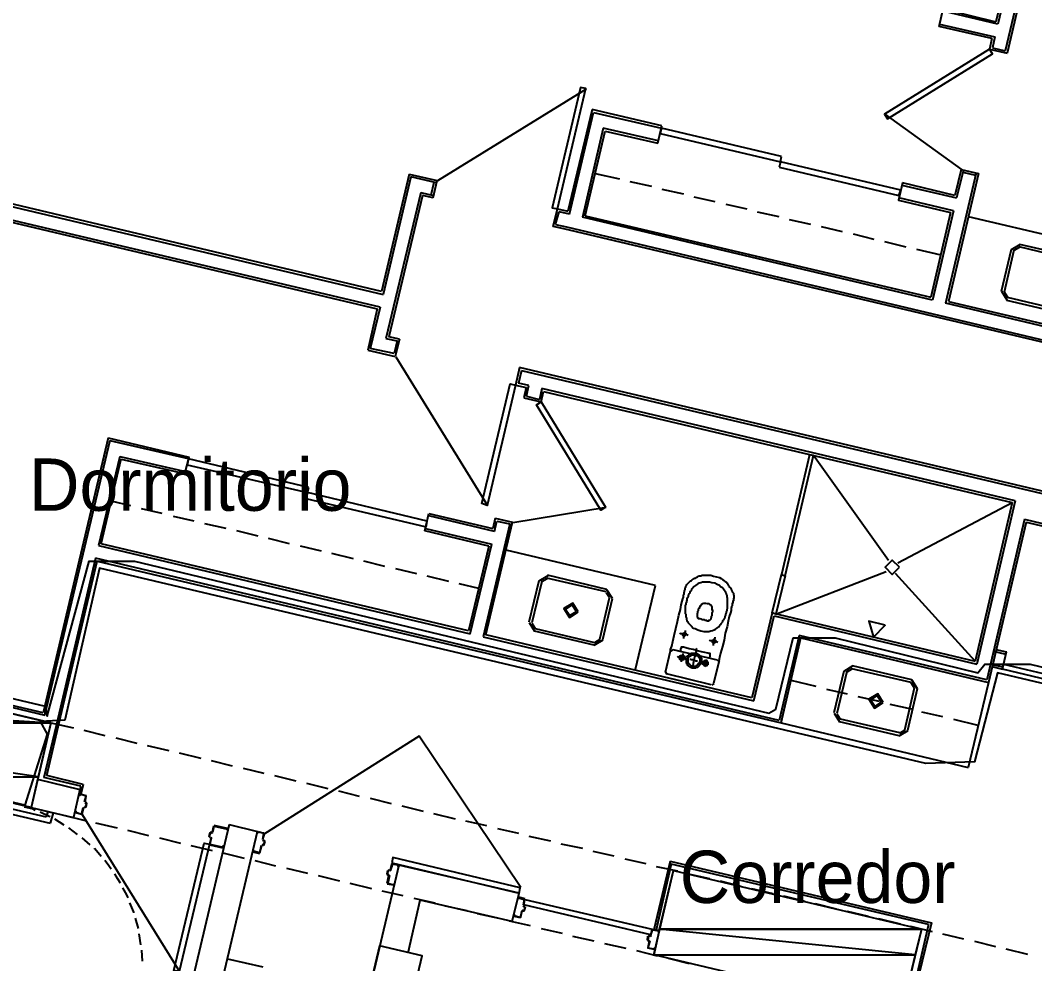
# Model space of a CAD drawing. Header units: feet. Extents: x -84 to 198, y -22 to 181.
# Drawn here: x 32.1 to 55.38, y 66.57 to 88.21 of the extents above; entities that cross this region are included whole.
import ezdxf
from ezdxf.enums import TextEntityAlignment as Align

# ---------------------------------------------------------------- set-up
doc = ezdxf.new("R2010")
doc.units = ezdxf.units.FT
for name, color, linetype in [('A-AREA-COMUN', 252, 'CONTINUOUS'), ('A-AREA-UNIDAD', 30, 'CONTINUOUS'), ('A-LINEA', 7, 'CONTINUOUS'), ('A-LINEA-FINA', 9, 'CONTINUOUS'), ('A-MURO-CONCRETO', 8, 'CONTINUOUS'), ('A-NOMBRE-ESPACIO', 2, 'CONTINUOUS')]:
    doc.layers.add(name, color=color, linetype=linetype)

msp = doc.modelspace()

# ---------------------------------------------------------------- linework, layer by layer
at = {"layer": 'A-AREA-COMUN'}
msp.add_lwpolyline([(70.32, 70.6844), (68.08, 69.28), (65.76, 69.44), (65.408, 68.0533), (65.728, 70.4889), (65.2, 70.72), (54.528, 73.2444), (54, 71.2), (52.88, 71.1644), (33.92, 75.6444), (33.12, 72.16), (32.56, 72.1244), (32.72, 71.84), (32.208, 70.2044), (20.08, 73.0489)], dxfattribs=at)
at = {"layer": 'A-AREA-UNIDAD'}
msp.add_lwpolyline([(18.56, 75.8044), (32.672, 72.48), (32.72, 72.2489), (33.68, 75.8044), (34.72, 75.8044), (49.28, 72.32), (49.44, 72.4089), (49.84, 74.0444), (50.8, 74.0444), (54.08, 73.2444), (54.24, 73.44), (55.28, 73.44), (59.728, 72.3733)], dxfattribs=at)
at = {"layer": 'A-LINEA'}
for p, q in [((54.96, 90.1244), (54.4933, 88.1778)), ((55.0133, 90.1244), (54.5333, 88.1244)), ((55.3067, 90.0444), (54.7067, 87.5111)), ((55.3467, 90.0311), (54.7467, 87.4578)), ((54.5333, 88.1244), (53.28, 88.4178)), ((54.4, 87.7911), (53.1867, 88.0711)), ((53.2, 88.1244), (54.4667, 87.8311)), ((54.4, 87.7911), (54.3467, 87.5511)), ((54.4667, 87.8311), (54.4133, 87.5778)), ((54.3467, 87.5511), (54.7467, 87.4578)), ((54.4133, 87.5778), (54.7067, 87.5111)), ((45.0856, 86.635), (41.6761, 84.5301)), ((45.2267, 86.1644), (44.6667, 83.8311)), ((46.8267, 85.7911), (45.2267, 86.1644)), ((44.7067, 83.7644), (45.2533, 86.0978)), ((45.2533, 86.0978), (46.8133, 85.7378)), ((51.9424, 86.056), (53.701, 84.7872)), ((45.48, 85.7378), (45, 83.6978)), ((46.7467, 85.4444), (45.48, 85.7378)), ((46.7333, 85.3911), (46.8267, 85.7911)), ((40.3867, 81.9911), (25.6133, 85.4844)), ((45.0667, 83.7244), (45.52, 85.6711)), ((45.52, 85.6711), (46.7333, 85.3911)), ((25.5867, 85.4311), (40.4267, 81.9244)), ((25.44, 85.1111), (40.2933, 81.5911)), ((40.36, 81.6311), (25.4533, 85.1511)), ((53.6933, 84.7911), (53.5467, 84.1911)), ((53.7467, 84.7778), (53.5867, 84.1378)), ((53.6933, 84.7911), (54.0933, 84.6978)), ((41.0267, 84.6844), (40.3867, 81.9911)), ((41.0667, 84.6178), (40.4267, 81.9244)), ((41.0267, 84.6844), (41.6667, 84.5378)), ((41.6533, 84.4844), (41.0667, 84.6178)), ((41.5733, 84.1378), (41.6667, 84.5378)), ((45.2933, 84.6978), (45.8533, 84.5778)), ((54.04, 84.7111), (53.3333, 81.7244)), ((54.0933, 84.6978), (53.4, 81.7644)), ((53.7333, 84.7244), (54.0267, 84.6578)), ((41.5333, 84.2044), (41.6, 84.4978)), ((46.0933, 84.5111), (46.5867, 84.4044)), ((46.8267, 84.3378), (47.32, 84.2311)), ((52.3333, 84.4311), (53.5867, 84.1378)), ((53.5467, 84.1911), (52.3467, 84.4844)), ((41.2933, 84.2578), (40.4933, 80.9111)), ((41.3333, 84.1911), (40.56, 80.9511)), ((41.2933, 84.2578), (41.5867, 84.1911)), ((41.5733, 84.1378), (41.3333, 84.1911)), ((47.56, 84.1644), (48.04, 84.0578)), ((53.52, 83.8444), (52.2667, 84.1378)), ((44.3867, 83.5244), (44.4667, 83.8178)), ((44.7067, 83.7644), (44.4667, 83.8178)), ((48.2933, 83.9911), (48.7733, 83.8844)), ((49.0133, 83.8178), (49.5067, 83.7111)), ((53.52, 83.8444), (53.04, 81.7911)), ((53.04, 81.7911), (45, 83.6978)), ((45.0667, 83.7244), (53, 81.8578)), ((49.7467, 83.6444), (50.24, 83.5378)), ((53.4533, 83.8044), (53, 81.8578)), ((53.8533, 83.7111), (57.7467, 82.7911)), ((44.5733, 83.4311), (44.3333, 83.4844)), ((44.3867, 83.5244), (44.64, 83.4711)), ((58.8, 80.0578), (44.5733, 83.4311)), ((44.64, 83.4711), (58.76, 80.1244)), ((50.48, 83.4844), (50.96, 83.3644)), ((51.2133, 83.3111), (51.6933, 83.1911)), ((51.9333, 83.1378), (52.4267, 83.0178)), ((52.6667, 82.9644), (53.2267, 82.8311)), ((54.84, 82.9511), (54.6133, 81.9911)), ((54.9067, 82.9378), (54.68, 81.9778)), ((55.045, 83.0666), (54.8445, 82.9428)), ((55.0297, 83.0018), (54.9094, 82.9275)), ((56.3867, 82.6844), (55.0267, 83.0178)), ((56.4, 82.7511), (55.04, 83.0711)), ((54.6178, 81.9961), (54.7416, 81.7956)), ((54.6827, 81.9808), (54.757, 81.8605)), ((57.32, 80.7778), (53.3333, 81.7244)), ((53.4, 81.7644), (57.2933, 80.8444)), ((54.7333, 81.7911), (56.1067, 81.4711)), ((54.7467, 81.8578), (56.12, 81.5378)), ((40.2933, 81.5911), (40.08, 80.6444)), ((40.36, 81.6311), (40.1333, 80.6844)), ((40.4933, 80.9111), (40.7467, 80.8578)), ((40.8, 80.8978), (40.56, 80.9511)), ((40.7467, 80.8578), (40.68, 80.5644)), ((40.8, 80.8978), (40.7067, 80.4978)), ((40.08, 80.6444), (40.7067, 80.4978)), ((40.68, 80.5644), (40.1333, 80.6844)), ((40.7161, 80.4901), (42.821, 77.0805)), ((43.56, 80.2444), (43.4667, 79.8444)), ((43.6, 80.1778), (43.5333, 79.8844)), ((63.0267, 75.6444), (43.56, 80.2444)), ((43.6, 80.1778), (62.96, 75.6044)), ((43.7733, 79.8311), (43.5333, 79.8844)), ((43.4667, 79.8444), (43.7067, 79.7911)), ((43.7067, 79.7911), (43.6533, 79.5511)), ((43.72, 79.5911), (43.7733, 79.8311)), ((44.0667, 79.7644), (44.0133, 79.5111)), ((44.0533, 79.4578), (44.1067, 79.6978)), ((54.9333, 77.1911), (44.0667, 79.7644)), ((44.1067, 79.6978), (54.8667, 77.1511)), ((43.6533, 79.5511), (44.0533, 79.4578)), ((43.72, 79.5911), (44.0133, 79.5111)), ((34.12, 78.6311), (32.6267, 72.3244)), ((32.6667, 72.2711), (34.16, 78.5778)), ((34.12, 78.6311), (35.9733, 78.1911)), ((35.96, 78.1511), (34.16, 78.5644)), ((52.0267, 75.8178), (50.3067, 78.2311)), ((34.3867, 78.2044), (33.8933, 76.1644)), ((33.96, 76.2044), (34.4133, 78.1511)), ((34.3867, 78.2044), (35.8933, 77.8578)), ((35.88, 77.8044), (34.4267, 78.1378)), ((35.88, 77.8044), (35.9733, 78.1911)), ((50.2533, 78.1911), (50.2533, 78.1911)), ((34.64, 77.0711), (34.1867, 77.1778)), ((52.24, 75.7644), (54.8667, 77.1511)), ((54.8667, 77.1511), (54.0133, 73.5111)), ((54.9333, 77.1911), (54.0533, 73.4444)), ((35.36, 76.8978), (34.88, 77.0044)), ((41.3867, 76.4978), (41.48, 76.8978)), ((41.48, 76.8978), (42.9467, 76.5511)), ((42.9867, 76.4844), (41.48, 76.8444)), ((43.4077, 76.6939), (45.5484, 77.0402)), ((36.0933, 76.7244), (35.6133, 76.8311)), ((36.8267, 76.5511), (36.3333, 76.6578)), ((43.3333, 76.6578), (42.72, 74.0711)), ((42.7867, 74.1111), (43.4, 76.6978)), ((43, 76.7911), (42.9467, 76.5511)), ((42.9867, 76.4844), (43.04, 76.7244)), ((43, 76.7911), (43.4, 76.6978)), ((43.04, 76.7244), (43.3333, 76.6578)), ((55.1467, 76.7644), (54.28, 73.0844)), ((55.1867, 76.6978), (54.32, 73.0178)), ((55.1467, 76.7644), (60.92, 75.4044)), ((55.1867, 76.6978), (60.8667, 75.3644)), ((37.56, 76.3778), (37.0667, 76.4978)), ((42.8533, 76.1511), (41.3867, 76.4978)), ((41.4, 76.5511), (42.92, 76.1911)), ((33.8933, 76.1644), (42.4267, 74.1378)), ((42.3867, 74.2044), (33.96, 76.2044)), ((38.28, 76.2044), (37.8, 76.3244)), ((39.0133, 76.0311), (38.5333, 76.1511)), ((42.8533, 76.1511), (42.3867, 74.2044)), ((42.4267, 74.1378), (42.92, 76.1911)), ((39.7467, 75.8578), (39.2533, 75.9778)), ((46.68, 75.2444), (43.2533, 76.0578)), ((17.52, 75.8444), (32.6667, 72.2711)), ((32.6267, 72.3244), (17.5333, 75.8978)), ((17.6933, 75.6711), (32.8, 72.0978)), ((33.8267, 75.8711), (32.96, 72.1911)), ((33.0267, 72.2311), (33.8667, 75.8044)), ((49.52, 72.1511), (33.8267, 75.8711)), ((33.8667, 75.8044), (49.56, 72.0978)), ((40.4667, 75.6844), (39.9867, 75.8044)), ((41.2, 75.5111), (40.72, 75.6311)), ((41.9333, 75.3378), (41.44, 75.4578)), ((44.205, 75.4666), (44.0045, 75.3428)), ((45.56, 75.1511), (44.2, 75.4844)), ((49.44, 74.5911), (51.9733, 75.5644)), ((54.0133, 73.5111), (52.1867, 75.5244)), ((42.6267, 75.1778), (42.1733, 75.2844)), ((44, 75.3511), (43.7733, 74.4044)), ((44.0667, 75.3378), (43.84, 74.3911)), ((44.1897, 75.4018), (44.0694, 75.3275)), ((45.5467, 75.0978), (44.1867, 75.4178)), ((46.2133, 73.2978), (46.68, 75.2444)), ((45.624, 74.9614), (45.5497, 75.0818)), ((45.6889, 74.9461), (45.565, 75.1466)), ((45.4, 74.0178), (45.6267, 74.9644)), ((45.4667, 74.0044), (45.6933, 74.9511)), ((49.36, 74.6178), (48.8933, 72.6711)), ((48.9333, 72.6044), (49.4, 74.5511)), ((49.36, 74.6178), (54.0133, 73.5111)), ((49.4, 74.5511), (54.0533, 73.4444)), ((49.4133, 74.6444), (49.4133, 74.6444)), ((43.7778, 74.3961), (43.9016, 74.1956)), ((43.8427, 74.3808), (43.917, 74.2605)), ((42.72, 74.0711), (48.9333, 72.6044)), ((48.8933, 72.6711), (42.7867, 74.1111)), ((43.8933, 74.2044), (45.2667, 73.8844)), ((43.92, 74.2578), (45.28, 73.9378)), ((49.9733, 74.0978), (49.52, 72.1511)), ((49.56, 72.0978), (50.0133, 74.0444)), ((54.28, 73.0844), (49.9733, 74.0978)), ((50.0133, 74.0444), (54.32, 73.0178)), ((45.275, 73.8756), (45.4755, 73.9994)), ((45.2903, 73.9405), (45.4106, 74.0148)), ((46.9067, 73.2578), (47.0267, 73.7511)), ((47.0841, 73.7765), (47.0279, 73.7419)), ((47.08, 73.7778), (48.0933, 73.5378)), ((54.4267, 73.7378), (54.72, 73.6711)), ((54.4933, 73.7778), (54.7333, 73.7244)), ((54.64, 73.3244), (54.7333, 73.7244)), ((48.1333, 73.4844), (48.0133, 73.0044)), ((48.1454, 73.4804), (48.1107, 73.5365)), ((51.205, 73.4), (51.0045, 73.2761)), ((52.56, 73.0844), (51.2, 73.4044)), ((54.36, 73.4444), (54.6533, 73.3778)), ((54.4, 73.3911), (54.64, 73.3244)), ((46.9079, 73.2619), (46.9426, 73.2057)), ((47.96, 72.9644), (46.9333, 73.2178)), ((51, 73.2844), (50.7733, 72.3244)), ((51.0667, 73.2711), (50.84, 72.3111)), ((51.1897, 73.3351), (51.0694, 73.2608)), ((52.5467, 73.0178), (51.1867, 73.3378)), ((47.9693, 72.9657), (48.0254, 73.0004)), ((49.7867, 73.0711), (50.36, 72.9378)), ((52.4, 71.9378), (52.6267, 72.8978)), ((52.4667, 71.9244), (52.6933, 72.8844)), ((52.624, 72.8948), (52.5497, 73.0151)), ((52.6889, 72.8794), (52.565, 73.08)), ((54.32, 73.0178), (53.8533, 71.0711)), ((50.6, 72.8711), (51.08, 72.7644)), ((51.32, 72.6978), (51.8133, 72.5911)), ((52.0533, 72.5244), (52.5467, 72.4178)), ((23.0533, 72.2178), (32.6933, 69.9378)), ((32.96, 72.1911), (32.64, 70.8444)), ((32.7067, 70.8844), (33.0267, 72.2311)), ((50.7778, 72.3161), (50.9016, 72.1156)), ((50.8427, 72.3008), (50.917, 72.1805)), ((50.92, 72.1911), (52.28, 71.8711)), ((52.7867, 72.3511), (53.2667, 72.2444)), ((53.52, 72.1778), (54.08, 72.0444)), ((22.8933, 72.1244), (32.7867, 69.7911)), ((32.8, 72.0978), (32.3467, 70.1511)), ((32.8, 72.0978), (33.32, 71.9778)), ((49.56, 72.0978), (53.8533, 71.0711)), ((50.8933, 72.1244), (52.2667, 71.8044)), ((33.56, 71.9244), (34.04, 71.8044)), ((34.2933, 71.7511), (34.7733, 71.6311)), ((52.275, 71.7956), (52.4755, 71.9194)), ((52.2903, 71.8605), (52.4106, 71.9348)), ((35.0133, 71.5778), (35.5067, 71.4578)), ((35.7467, 71.4044), (36.24, 71.2844)), ((36.48, 71.2311), (36.96, 71.1111)), ((37.2133, 71.0578), (37.6933, 70.9378)), ((32.4933, 70.8044), (33.4667, 70.5644)), ((33.4933, 70.6444), (32.64, 70.8444)), ((33.5467, 70.6844), (32.7067, 70.8844)), ((37.9333, 70.8844), (38.4267, 70.7644)), ((33.4667, 70.5644), (33.32, 69.9244)), ((33.4933, 70.6444), (33.4667, 70.5644)), ((33.5467, 70.6844), (33.4933, 70.4578)), ((38.6667, 70.7111), (39.16, 70.5911)), ((33.4667, 70.4711), (33.6133, 70.4311)), ((33.4667, 70.4578), (33.4667, 70.4578)), ((39.4, 70.5378), (39.88, 70.4178)), ((40.1333, 70.3644), (40.6133, 70.2444)), ((32.3467, 70.1511), (33.32, 69.9244)), ((32.3467, 70.1511), (32.8533, 70.0311)), ((33.5713, 70.1639), (33.5472, 70.149)), ((33.6, 70.1511), (33.5733, 70.1511)), ((33.5872, 70.269), (33.6021, 70.245)), ((33.6, 70.1644), (33.6, 70.1644)), ((40.8533, 70.1911), (41.3467, 70.0711)), ((32.7333, 70.0578), (32.6933, 69.9378)), ((32.8533, 70.0311), (32.7867, 69.7911)), ((33.1067, 69.7511), (32.8933, 69.8844)), ((33.0933, 69.9778), (33.5867, 69.8578)), ((33.3733, 70.0444), (33.3733, 70.0444)), ((33.5067, 69.9911), (33.3733, 70.0311)), ((33.5067, 70.0044), (33.5067, 70.0044)), ((33.5208, 69.9966), (35.7575, 66.3915)), ((41.5867, 70.0178), (42.08, 69.8978)), ((33.4133, 69.5378), (33.2133, 69.6844)), ((33.8267, 69.8044), (34.32, 69.6844)), ((34.56, 69.6311), (35.04, 69.5111)), ((36.8933, 69.7644), (34.6667, 60.3511)), ((36.5333, 69.7244), (36.5067, 69.5911)), ((36.8533, 69.6711), (36.5467, 69.7378)), ((36.5467, 69.7244), (36.5467, 69.7244)), ((36.8533, 69.6578), (36.8533, 69.6578)), ((36.8933, 69.7644), (37.5467, 69.6044)), ((42.32, 69.8444), (42.8, 69.7378)), ((43.0533, 69.6711), (43.5333, 69.5644)), ((33.7067, 69.2978), (33.52, 69.4578)), ((35.2933, 69.4578), (35.7733, 69.3378)), ((35.32, 60.1911), (37.5467, 69.6044)), ((36.4533, 69.5778), (36.4267, 69.4844)), ((36.44, 69.4844), (36.44, 69.4844)), ((36.44, 69.4711), (36.4667, 69.4711)), ((36.48, 69.4578), (36.44, 69.3111)), ((36.4933, 69.5778), (36.4667, 69.5911)), ((36.4667, 69.5778), (36.4667, 69.5778)), ((36.4667, 69.4578), (36.4667, 69.4578)), ((36.4928, 69.4465), (36.4779, 69.4706)), ((36.4933, 69.5911), (36.4933, 69.5911)), ((36.4954, 69.565), (36.5195, 69.5798)), ((37.6667, 69.4178), (37.7067, 69.5511)), ((37.6672, 69.4157), (37.6821, 69.3916)), ((37.68, 69.4178), (37.68, 69.4178)), ((43.7733, 69.4978), (44.2667, 69.3911)), ((36.0133, 69.2844), (36.5067, 69.1644)), ((36.4533, 69.3111), (36.4533, 69.3111)), ((36.4533, 69.2978), (36.7467, 69.2311)), ((37.4533, 69.1511), (37.4533, 69.1511)), ((37.6, 69.1111), (37.64, 69.2844)), ((37.6646, 69.2972), (37.6405, 69.2824)), ((37.68, 69.2978), (37.68, 69.2978)), ((37.6933, 69.2844), (37.72, 69.3778)), ((44.5067, 69.3244), (45, 69.2178)), ((45.24, 69.1511), (45.72, 69.0444)), ((36.7467, 69.1111), (37.24, 68.9911)), ((37.44, 69.1378), (37.5867, 69.0978)), ((37.48, 68.9378), (37.96, 68.8178)), ((37.5867, 69.1111), (37.5867, 69.1111)), ((45.9733, 68.9778), (46.4533, 68.8711)), ((47.0133, 68.9244), (46.64, 67.3511)), ((38.2133, 68.7644), (38.6933, 68.6444)), ((40.7867, 68.8311), (38.56, 59.4311)), ((40.52, 68.6311), (40.5333, 68.7111)), ((40.5467, 68.7244), (40.5733, 68.7111)), ((40.5467, 68.7111), (40.5467, 68.7111)), ((40.5887, 68.6983), (40.6128, 68.7132)), ((40.64, 68.8711), (40.7733, 68.8444)), ((40.64, 68.8578), (40.64, 68.8578)), ((40.7733, 68.8311), (40.7733, 68.8311)), ((43.5467, 68.1911), (40.7867, 68.8311)), ((46.6933, 68.8044), (47.1867, 68.6978)), ((38.9333, 68.5911), (39.4267, 68.4711)), ((40.52, 68.4178), (40.56, 68.5911)), ((40.5467, 68.5911), (40.5467, 68.5911)), ((40.5728, 68.5798), (40.5579, 68.6039)), ((47.4267, 68.6311), (47.92, 68.5244)), ((48.16, 68.4711), (48.64, 68.3511)), ((39.6667, 68.4178), (40.16, 68.2978)), ((40.4, 68.2444), (40.88, 68.1378)), ((40.5333, 68.4178), (40.5333, 68.4178)), ((48.88, 68.2978), (49.3733, 68.1778)), ((41, 66.8178), (41.28, 68.0311)), ((41.1333, 68.0711), (41.6133, 67.9644)), ((43.3867, 67.5378), (41.28, 68.0311)), ((43.3867, 67.5378), (43.5467, 68.1911)), ((43.68, 68.0578), (43.5333, 68.0978)), ((43.5333, 68.0844), (43.5333, 68.0844)), ((43.6533, 67.9111), (43.68, 68.0444)), ((43.6667, 68.0444), (43.6667, 68.0444)), ((49.6133, 68.1244), (50.1067, 68.0044)), ((41.8533, 67.8978), (42.3467, 67.7911)), ((43.5867, 67.6311), (43.6133, 67.7778)), ((43.6379, 67.7906), (43.6139, 67.7757)), ((43.6405, 67.8957), (43.6554, 67.8716)), ((43.6667, 67.7778), (43.6933, 67.8711)), ((43.6667, 67.7911), (43.6667, 67.7911)), ((43.68, 67.8711), (43.68, 67.8711)), ((50.3467, 67.9511), (50.8267, 67.8311)), ((51.08, 67.7778), (51.56, 67.6578)), ((34.8133, 67.3778), (34.7467, 67.6178)), ((42.5867, 67.7244), (43.08, 67.6178)), ((43.32, 67.5511), (43.8, 67.4444)), ((43.4267, 67.6711), (43.4267, 67.6711)), ((51.8, 67.6044), (52.2933, 67.4844)), ((44.0533, 67.3778), (44.5333, 67.2711)), ((46.5733, 67.2178), (46.6, 67.3644)), ((46.6133, 67.3644), (46.76, 67.3378)), ((46.6133, 67.3511), (46.6133, 67.3511)), ((52.5333, 67.4311), (53.0267, 67.3111)), ((52.9467, 67.4711), (52.6133, 66.0444)), ((34.8667, 67.0044), (34.8267, 67.2578)), ((44.7733, 67.2044), (45.2667, 67.0978)), ((46.4933, 67.1111), (46.5067, 67.2044)), ((46.5333, 67.0978), (46.4933, 67.0978)), ((46.5067, 67.1111), (46.5067, 67.1111)), ((46.52, 67.2178), (46.56, 67.2044)), ((46.52, 67.2044), (46.52, 67.2044)), ((46.52, 67.0844), (46.52, 67.0844)), ((46.5461, 67.0732), (46.5313, 67.0972)), ((46.56, 67.2178), (46.56, 67.2178)), ((46.5621, 67.1916), (46.5861, 67.2065)), ((53.2667, 67.2578), (53.7467, 67.1378)), ((54, 67.0844), (54.48, 66.9644)), ((34.9067, 66.6311), (34.8933, 66.8844)), ((45.5067, 67.0311), (46, 66.9244)), ((46.24, 66.8711), (46.72, 66.7511)), ((46.6533, 66.8978), (46.5067, 66.9244)), ((46.6533, 66.9111), (46.6533, 66.9111)), ((54.72, 66.9111), (55.2133, 66.7911)), ((36.8533, 66.6844), (37.6667, 66.4978)), ((46.9733, 66.6978), (47.4533, 66.5778))]:
    msp.add_line(p, q, dxfattribs=at)
for points in [[(53.1867, 88.0711), (53.28, 88.4711), (54.4933, 88.1778)], [(54.3467, 87.5511), (51.9333, 86.0578), (52, 85.9511), (54.4133, 87.4444), (54.3467, 87.5511)], [(44.4267, 83.8844), (45.08, 86.6444), (44.96, 86.6711), (44.3067, 83.9111), (44.4267, 83.8844)], [(49.5733, 85.0844), (46.8133, 85.7378), (46.7867, 85.6178), (49.5467, 84.9644), (49.5733, 85.0844)], [(49.52, 84.8444), (52.2667, 84.1911), (52.3067, 84.3111), (49.5467, 84.9644), (49.52, 84.8444)], [(52.3467, 84.4844), (52.2533, 84.0844), (53.4533, 83.8044)], [(44.3333, 83.4844), (44.4267, 83.8844), (44.6667, 83.8311)], [(43.4667, 79.8444), (42.8133, 77.0844), (42.6933, 77.1244), (43.3467, 79.8711), (43.4667, 79.8444)], [(44.0533, 79.4578), (45.5333, 77.0444), (45.4267, 76.9778), (43.9467, 79.3911), (44.0533, 79.4578)], [(49.6533, 75.4711), (50.3067, 78.2311), (50.2133, 78.2444), (49.5733, 75.4978), (49.6533, 75.4711)], [(38.72, 77.4978), (35.96, 78.1511), (35.9333, 78.0178), (38.6933, 77.3778), (38.72, 77.4978)], [(38.6533, 77.2444), (41.4133, 76.5911), (41.44, 76.7244), (38.6933, 77.3778), (38.6533, 77.2444)], [(52.28, 75.6644), (52.1133, 75.8311), (51.9467, 75.6644), (52.1133, 75.4978), (52.28, 75.6644)], [(47.0267, 73.7511), (47.0267, 73.7778), (47.0533, 73.8578), (47.08, 73.9644), (47.1067, 74.0978), (47.1467, 74.2578), (47.1867, 74.4178), (47.2133, 74.5644), (47.2533, 74.6978), (47.2667, 74.8044), (47.2933, 74.8844), (47.3067, 74.9378), (47.32, 74.9778), (47.32, 75.0044), (47.32, 75.0311), (47.3333, 75.0444), (47.3333, 75.0578), (47.3333, 75.0711), (47.3333, 75.0844), (47.3467, 75.0978), (47.3467, 75.1111), (47.3467, 75.1244), (47.36, 75.1511), (47.36, 75.1644), (47.36, 75.1778), (47.36, 75.1911), (47.3733, 75.2044), (47.3733, 75.2178), (47.3733, 75.2311), (47.3867, 75.2444), (47.3867, 75.2578), (47.4, 75.2711), (47.4133, 75.2844), (47.4267, 75.2978), (47.44, 75.3111), (47.4533, 75.3244), (47.4667, 75.3378), (47.48, 75.3511), (47.4933, 75.3511), (47.5067, 75.3644), (47.52, 75.3778), (47.5467, 75.3911), (47.56, 75.4044), (47.5733, 75.4178), (47.6, 75.4178), (47.6133, 75.4311), (47.64, 75.4444), (47.6667, 75.4578), (47.68, 75.4711), (47.72, 75.4711), (47.7467, 75.4844), (47.7867, 75.4844), (47.8267, 75.4844), (47.88, 75.4844), (47.9467, 75.4844), (48.0133, 75.4578), (48.08, 75.4444), (48.1467, 75.4311), (48.1867, 75.4044), (48.2267, 75.3778), (48.2533, 75.3644), (48.28, 75.3378), (48.3067, 75.3244), (48.32, 75.2978), (48.3333, 75.2844), (48.3467, 75.2578), (48.36, 75.2444), (48.3733, 75.2178), (48.3867, 75.2044), (48.4, 75.1911), (48.4133, 75.1644), (48.4133, 75.1511), (48.4267, 75.1378), (48.44, 75.1111), (48.44, 75.0978), (48.4533, 75.0844), (48.4667, 75.0711), (48.4667, 75.0444), (48.4667, 75.0311), (48.48, 75.0178), (48.48, 75.0044), (48.48, 74.9911), (48.48, 74.9778), (48.48, 74.9644), (48.4667, 74.9378), (48.4667, 74.9244), (48.4667, 74.9111), (48.4667, 74.8978), (48.4533, 74.8844), (48.4533, 74.8711), (48.4533, 74.8578), (48.4533, 74.8444), (48.44, 74.8311), (48.44, 74.8178), (48.44, 74.8044), (48.44, 74.7911), (48.44, 74.7778), (48.4267, 74.7644), (48.4267, 74.7511), (48.4133, 74.7244), (48.4133, 74.6711), (48.4, 74.6178), (48.3733, 74.5378), (48.3467, 74.4311), (48.32, 74.2978), (48.28, 74.1511), (48.2533, 73.9911), (48.2133, 73.8444), (48.1733, 73.6978), (48.1467, 73.5911), (48.1333, 73.5111), (48.1333, 73.4844)], [(49.6533, 75.4711), (49.44, 74.5911), (49.36, 74.6178), (49.5733, 75.4978), (49.6533, 75.4711)], [(49.6, 75.4444), (49.6, 75.4444), (49.6, 75.4444)], [(49.6133, 75.5244), (49.6133, 75.5244), (49.6133, 75.5244)], [(47.72, 74.2044), (47.7867, 74.1911), (47.8533, 74.1911), (47.9067, 74.1911), (47.9467, 74.2044), (47.9867, 74.2178), (48.0267, 74.2311), (48.0533, 74.2444), (48.08, 74.2578), (48.1067, 74.2844), (48.1333, 74.2978), (48.1467, 74.3244), (48.16, 74.3378), (48.1733, 74.3511), (48.1867, 74.3778), (48.2, 74.3911), (48.2133, 74.4044), (48.2267, 74.4178), (48.2267, 74.4444), (48.24, 74.4578), (48.2533, 74.4844), (48.2667, 74.4978), (48.28, 74.5244), (48.28, 74.5378), (48.2933, 74.5644), (48.2933, 74.5911), (48.3067, 74.6178), (48.3067, 74.6444), (48.32, 74.6711), (48.32, 74.6978), (48.3333, 74.7244), (48.3333, 74.7511), (48.3333, 74.7778), (48.3333, 74.8044), (48.3333, 74.8311), (48.3333, 74.8444), (48.3333, 74.8711), (48.3333, 74.8844), (48.3333, 74.9111), (48.3333, 74.9244), (48.3333, 74.9511), (48.3333, 74.9644), (48.32, 74.9778), (48.32, 75.0044), (48.32, 75.0178), (48.3067, 75.0444), (48.3067, 75.0578), (48.2933, 75.0844), (48.28, 75.1111), (48.2533, 75.1378), (48.24, 75.1644), (48.2133, 75.1911), (48.1733, 75.2178), (48.1467, 75.2444), (48.0933, 75.2711), (48.04, 75.2978), (47.9733, 75.3111), (47.92, 75.3244), (47.8533, 75.3244), (47.8, 75.3244), (47.76, 75.3244), (47.72, 75.3111), (47.68, 75.2978), (47.6533, 75.2844), (47.6267, 75.2711), (47.6, 75.2444), (47.5733, 75.2311), (47.56, 75.2178), (47.5467, 75.2044), (47.5333, 75.1911), (47.52, 75.1778), (47.5067, 75.1644), (47.5067, 75.1378), (47.4933, 75.1244), (47.48, 75.1111), (47.4667, 75.0978), (47.4667, 75.0711), (47.4533, 75.0578), (47.44, 75.0311), (47.4267, 75.0178), (47.4267, 74.9911), (47.4133, 74.9644), (47.4, 74.9378), (47.4, 74.9111), (47.3867, 74.8844), (47.3867, 74.8578), (47.3733, 74.8311), (47.3733, 74.8044), (47.36, 74.7778), (47.36, 74.7644), (47.36, 74.7378), (47.36, 74.7111), (47.36, 74.6844), (47.36, 74.6711), (47.36, 74.6444), (47.36, 74.6311), (47.36, 74.6044), (47.3733, 74.5911), (47.3733, 74.5644), (47.3733, 74.5511), (47.3733, 74.5244), (47.3867, 74.4978), (47.3867, 74.4711), (47.4, 74.4444), (47.4133, 74.4178), (47.4267, 74.3911), (47.4533, 74.3644), (47.48, 74.3378), (47.5067, 74.3111), (47.5467, 74.2711), (47.5867, 74.2578), (47.6533, 74.2311), (47.72, 74.2044)], [(44.9022, 74.6394), (44.7784, 74.84), (44.5778, 74.7161), (44.7016, 74.5156), (44.9022, 74.6394)], [(44.8633, 74.6486), (44.7692, 74.801), (44.6167, 74.7069), (44.7108, 74.5545), (44.8633, 74.6486)], [(47.68, 74.4844), (47.6667, 74.4844), (47.6667, 74.4978), (47.6533, 74.4978), (47.6533, 74.5111), (47.64, 74.5244), (47.64, 74.5378), (47.64, 74.5511), (47.64, 74.5644), (47.64, 74.5778), (47.64, 74.5911), (47.64, 74.6044), (47.6533, 74.6178), (47.6533, 74.6311), (47.6533, 74.6444), (47.6533, 74.6578), (47.6667, 74.6711), (47.6667, 74.6844), (47.6667, 74.6978), (47.6667, 74.7111), (47.68, 74.7244), (47.68, 74.7378), (47.6933, 74.7378), (47.6933, 74.7511), (47.7067, 74.7644), (47.7067, 74.7778), (47.72, 74.7778), (47.72, 74.7911), (47.7333, 74.8044), (47.7333, 74.8178), (47.7467, 74.8178), (47.76, 74.8311), (47.7867, 74.8444), (47.8, 74.8444), (47.8267, 74.8444), (47.8667, 74.8311), (47.9067, 74.8311), (47.92, 74.8178), (47.9467, 74.8044), (47.96, 74.7911), (47.96, 74.7778), (47.9733, 74.7644), (47.9733, 74.7378), (47.9733, 74.7244), (47.9733, 74.7111), (47.9733, 74.6978), (47.9733, 74.6844), (47.9867, 74.6844), (47.9867, 74.6711), (47.9867, 74.6578), (47.9867, 74.6444), (47.9867, 74.6311), (47.9733, 74.6178), (47.9733, 74.6044), (47.9733, 74.5911), (47.9733, 74.5778), (47.9733, 74.5511), (47.96, 74.5378), (47.96, 74.5244), (47.96, 74.5111), (47.9467, 74.4978), (47.9467, 74.4844), (47.9467, 74.4711), (47.9333, 74.4578), (47.92, 74.4444), (47.9067, 74.4444), (47.8933, 74.4444), (47.8933, 74.4311), (47.88, 74.4311), (47.8667, 74.4311), (47.8533, 74.4444), (47.8267, 74.4444), (47.8, 74.4578), (47.76, 74.4578), (47.7333, 74.4711), (47.7067, 74.4844), (47.68, 74.4844)], [(47.4267, 74.0978), (47.4, 74.1111), (47.3733, 74.1111), (47.3467, 74.1244), (47.32, 74.1244), (47.2933, 74.1378), (47.2667, 74.1378), (47.2533, 74.1378), (47.24, 74.1511)], [(47.3467, 74.1644), (47.36, 74.1511), (47.3733, 74.1511), (47.3733, 74.1378), (47.3733, 74.1244), (47.3733, 74.1111), (47.36, 74.0978), (47.3467, 74.0844), (47.3333, 74.0844), (47.32, 74.0978), (47.3067, 74.0978), (47.3067, 74.1111), (47.3067, 74.1244), (47.3067, 74.1378), (47.32, 74.1511), (47.3333, 74.1511), (47.3333, 74.1644), (47.3467, 74.1644)], [(47.36, 74.2178), (47.36, 74.1911), (47.3467, 74.1644), (47.3467, 74.1378), (47.3333, 74.1111), (47.3333, 74.0844), (47.32, 74.0578), (47.32, 74.0444), (47.32, 74.0311)], [(48.04, 74.0578), (48.04, 74.0311), (48.0267, 74.0044), (48.0267, 73.9778), (48.0133, 73.9511), (48.0133, 73.9244), (48, 73.8978), (48, 73.8844), (48, 73.8711)], [(47.92, 73.5778), (47.92, 73.5911), (47.92, 73.6044), (47.9333, 73.6178), (47.9333, 73.6311), (47.9333, 73.6444), (47.9333, 73.6578), (47.9333, 73.6711), (47.9333, 73.6844), (47.92, 73.6844), (47.9067, 73.6844), (47.88, 73.6978), (47.8133, 73.7111), (47.7333, 73.7244), (47.64, 73.7511), (47.5467, 73.7778), (47.4533, 73.7911), (47.3733, 73.8178), (47.32, 73.8311), (47.2933, 73.8311), (47.28, 73.8311), (47.2667, 73.8311), (47.2667, 73.8178), (47.2667, 73.8044), (47.2533, 73.7911), (47.2533, 73.7778), (47.2533, 73.7644), (47.2533, 73.7511), (47.2533, 73.7378)], [(48.1067, 73.9378), (48.08, 73.9511), (48.0533, 73.9511), (48.0267, 73.9644), (48, 73.9644), (47.9733, 73.9778), (47.9467, 73.9778), (47.9333, 73.9778), (47.92, 73.9911)], [(48.0267, 74.0044), (48.04, 73.9911), (48.0533, 73.9911), (48.0533, 73.9778), (48.0533, 73.9644), (48.0533, 73.9511), (48.0533, 73.9378), (48.04, 73.9378), (48.0267, 73.9244), (48.0133, 73.9244), (48, 73.9378), (47.9867, 73.9378), (47.9867, 73.9511), (47.9867, 73.9644), (47.9867, 73.9778), (48, 73.9911), (48.0133, 73.9911), (48.0133, 74.0044), (48.0267, 74.0044)], [(47.4133, 73.5644), (47.3867, 73.5644), (47.36, 73.5778), (47.32, 73.5778), (47.28, 73.5911), (47.2533, 73.6044), (47.2267, 73.6044), (47.2, 73.6044), (47.1867, 73.6178)], [(47.3067, 73.6444), (47.32, 73.6444), (47.3333, 73.6311), (47.3467, 73.6178), (47.3467, 73.6044), (47.3467, 73.5911), (47.3467, 73.5778), (47.3467, 73.5644), (47.3333, 73.5511), (47.32, 73.5378), (47.3067, 73.5378), (47.2933, 73.5378), (47.28, 73.5244), (47.28, 73.5378), (47.2667, 73.5378), (47.2533, 73.5378), (47.2533, 73.5511), (47.24, 73.5511), (47.24, 73.5644), (47.2267, 73.5778), (47.2267, 73.5911), (47.2267, 73.6044), (47.24, 73.6178), (47.24, 73.6311), (47.2533, 73.6444), (47.2667, 73.6444), (47.28, 73.6444), (47.2933, 73.6444), (47.3067, 73.6444)], [(47.2933, 73.6178), (47.3067, 73.6178), (47.32, 73.6044), (47.32, 73.5911), (47.32, 73.5778), (47.3067, 73.5644), (47.2933, 73.5644), (47.28, 73.5644), (47.2667, 73.5644), (47.2667, 73.5778), (47.2533, 73.5778), (47.2533, 73.5911), (47.2533, 73.6044), (47.2667, 73.6044), (47.2667, 73.6178), (47.28, 73.6178), (47.2933, 73.6178)], [(47.3067, 73.6844), (47.3067, 73.6578), (47.2933, 73.6311), (47.2933, 73.6044), (47.28, 73.5778), (47.28, 73.5511), (47.2667, 73.5244), (47.2667, 73.5111), (47.2667, 73.4978)], [(47.6, 73.6978), (47.6267, 73.6844), (47.6533, 73.6711), (47.68, 73.6578), (47.7067, 73.6311), (47.72, 73.6044), (47.7333, 73.5778), (47.7333, 73.5511), (47.7333, 73.5244), (47.7333, 73.4844), (47.72, 73.4578), (47.7067, 73.4311), (47.68, 73.4044), (47.6667, 73.3911), (47.64, 73.3644), (47.6133, 73.3644), (47.5867, 73.3511), (47.5467, 73.3511), (47.52, 73.3511), (47.4933, 73.3644), (47.4667, 73.3778), (47.44, 73.4044), (47.4133, 73.4178), (47.4, 73.4444), (47.3867, 73.4711), (47.3867, 73.5111), (47.3867, 73.5378), (47.3867, 73.5644), (47.4, 73.6044), (47.4133, 73.6311), (47.4267, 73.6444), (47.4533, 73.6711), (47.48, 73.6844), (47.5067, 73.6978), (47.5333, 73.6978), (47.5733, 73.6978), (47.6, 73.6978)], [(47.5867, 73.6578), (47.6133, 73.6444), (47.6267, 73.6444), (47.6533, 73.6311), (47.6667, 73.6044), (47.68, 73.5911), (47.6933, 73.5644), (47.6933, 73.5378), (47.6933, 73.5244), (47.6933, 73.4978), (47.68, 73.4711), (47.6667, 73.4578), (47.6533, 73.4311), (47.64, 73.4178), (47.6133, 73.4044), (47.6, 73.3911), (47.5733, 73.3911), (47.5467, 73.3911), (47.52, 73.3911), (47.5067, 73.4044), (47.48, 73.4178), (47.4667, 73.4311), (47.4533, 73.4444), (47.44, 73.4711), (47.4267, 73.4844), (47.4267, 73.5111), (47.4267, 73.5378), (47.4267, 73.5644), (47.4267, 73.5778), (47.44, 73.6044), (47.4533, 73.6178), (47.48, 73.6311), (47.4933, 73.6444), (47.52, 73.6578), (47.5467, 73.6578), (47.56, 73.6578), (47.5867, 73.6578)], [(47.6267, 73.8044), (47.6133, 73.7778), (47.6133, 73.7378), (47.6, 73.6844), (47.5733, 73.6044), (47.56, 73.5378), (47.5467, 73.4578), (47.5333, 73.4044), (47.52, 73.3644), (47.52, 73.3511)], [(47.64, 73.5111), (47.6267, 73.5111), (47.6133, 73.5111), (47.5867, 73.5244), (47.56, 73.5244), (47.5333, 73.5378), (47.5067, 73.5378), (47.48, 73.5511), (47.4667, 73.5511)], [(47.9067, 73.4444), (47.88, 73.4444), (47.8533, 73.4578), (47.8133, 73.4578), (47.7867, 73.4711), (47.7467, 73.4844), (47.72, 73.4844), (47.6933, 73.4978)], [(47.84, 73.5244), (47.8533, 73.5244), (47.8533, 73.5111), (47.8667, 73.5111), (47.8667, 73.4978), (47.88, 73.4844), (47.88, 73.4711), (47.88, 73.4578), (47.88, 73.4444), (47.88, 73.4311), (47.8667, 73.4178), (47.8533, 73.4178), (47.8533, 73.4044), (47.84, 73.4044), (47.8267, 73.4044), (47.8133, 73.4044), (47.8, 73.4044), (47.7867, 73.4178), (47.7733, 73.4311), (47.76, 73.4444), (47.76, 73.4578), (47.76, 73.4711), (47.7733, 73.4844), (47.7733, 73.4978), (47.7867, 73.5111), (47.8, 73.5111), (47.8, 73.5244), (47.8133, 73.5244), (47.8267, 73.5244), (47.84, 73.5244)], [(47.8267, 73.4978), (47.84, 73.4978), (47.84, 73.4844), (47.8533, 73.4844), (47.8533, 73.4711), (47.8533, 73.4578), (47.8533, 73.4444), (47.84, 73.4444), (47.84, 73.4311), (47.8267, 73.4311), (47.8133, 73.4311), (47.8, 73.4311), (47.8, 73.4444), (47.8, 73.4578), (47.7867, 73.4578), (47.7867, 73.4711), (47.8, 73.4711), (47.8, 73.4844), (47.8133, 73.4978), (47.8267, 73.4978)], [(47.84, 73.5511), (47.84, 73.5378), (47.84, 73.5111), (47.8267, 73.4844), (47.8267, 73.4578), (47.8133, 73.4178), (47.8133, 73.4044), (47.8, 73.3778)], [(54.6667, 73.4444), (57.2667, 72.8311), (57.24, 72.7111), (54.64, 73.3244), (54.6667, 73.4444)], [(32.8, 72.0978), (32.3467, 70.1511), (20.12, 73.0444), (18.2, 64.9378), (30.4267, 62.0444), (29.7333, 59.1244), (14.9067, 62.6311)], [(51.9022, 72.5594), (51.7784, 72.76), (51.5778, 72.6361), (51.7016, 72.4356), (51.9022, 72.5594)], [(51.8633, 72.5686), (51.7692, 72.721), (51.6167, 72.6269), (51.7108, 72.4745), (51.8633, 72.5686)], [(43.5895, 68.318), (41.2541, 71.7933), (37.7074, 69.5536)], [(33.5733, 70.2844), (33.6133, 70.4178), (33.4667, 70.4578), (33.4667, 70.4311), (33.4533, 70.4311), (33.4533, 70.4578)], [(33.5867, 70.2844), (33.6133, 70.4178), (33.6133, 70.4178)], [(32.44, 70.0844), (32.3733, 70.1244), (32.2, 70.1644)], [(33.36, 70.0444), (33.36, 70.0711), (33.3733, 70.0711), (33.3733, 70.0444), (33.5067, 70.0044), (33.5467, 70.1511)], [(33.52, 70.0044), (33.56, 70.1511), (33.56, 70.1511)], [(33.5733, 70.1644), (33.6, 70.1644), (33.6267, 70.2444), (33.5867, 70.2578)], [(33.6267, 70.2578), (33.6, 70.2711), (33.6, 70.2711)], [(33.6133, 70.1511), (33.6267, 70.2444), (33.6267, 70.2444)], [(32.7867, 69.9378), (32.76, 69.9511), (32.56, 70.0444)], [(36.52, 69.5911), (36.5467, 69.7244), (36.8533, 69.6578), (36.8533, 69.6311), (36.8667, 69.6578)], [(36.4667, 69.4844), (36.44, 69.4844), (36.4667, 69.5778), (36.4933, 69.5644)], [(36.48, 69.4578), (36.4533, 69.3111), (36.76, 69.2444), (36.76, 69.2711), (36.7733, 69.2578), (36.76, 69.2444), (36.76, 69.2444)], [(37.6667, 69.4178), (37.6933, 69.5644), (37.5467, 69.5911), (37.5467, 69.5644), (37.5333, 69.5644), (37.5467, 69.5911), (37.5467, 69.5911)], [(37.56, 69.6044), (37.6933, 69.5644), (37.6933, 69.5644)], [(37.68, 69.3911), (37.7067, 69.3911), (37.68, 69.2978), (37.6533, 69.2978)], [(37.68, 69.4044), (37.7067, 69.3911), (37.7067, 69.3911)], [(33.96, 69.0311), (33.8133, 69.2044), (33.8, 69.2178)], [(36.44, 69.3111), (35.7467, 66.3911), (35.6267, 66.4178), (36.32, 69.3378), (36.44, 69.3111)], [(37.6267, 69.2844), (37.5867, 69.1111), (37.4533, 69.1511), (37.4533, 69.1778), (37.44, 69.1778), (37.44, 69.1511)], [(37.68, 69.2844), (37.6533, 69.2844), (37.6533, 69.2844)], [(34.1867, 68.7378), (34.0933, 68.8711), (34.04, 68.9378)], [(40.6267, 68.8844), (43.5467, 68.1911), (43.5733, 68.3111), (40.6533, 69.0044), (40.6267, 68.8844)], [(47.0133, 68.9244), (53.0133, 67.5111), (52.6533, 66.0311)], [(40.5733, 68.7111), (40.5467, 68.7111), (40.52, 68.6178), (40.56, 68.6178)], [(40.6267, 68.8711), (40.5867, 68.7244), (40.5867, 68.7244)], [(40.7867, 68.8311), (40.7867, 68.8044), (40.7733, 68.8044), (40.7733, 68.8311), (40.64, 68.8578), (40.6, 68.7244)], [(47.0933, 68.7111), (52.7867, 67.3644), (52.32, 65.4311), (46.64, 66.7778), (47.0933, 68.7111)], [(52.9467, 67.4711), (47.04, 68.8578), (46.6933, 67.3511)], [(34.4, 68.4178), (34.3333, 68.5244), (34.2667, 68.6311)], [(40.5467, 68.6044), (40.52, 68.6178), (40.52, 68.6178)], [(40.5733, 68.5911), (40.5333, 68.4178), (40.6667, 68.3778), (40.68, 68.4044), (40.6933, 68.4044), (40.68, 68.3778)], [(34.5733, 68.0844), (34.5467, 68.1511), (34.4533, 68.3111)], [(40.52, 68.4044), (40.6667, 68.3778), (40.6667, 68.3778)], [(43.52, 68.0844), (43.52, 68.0578), (43.5333, 68.0844), (43.6667, 68.0444), (43.64, 67.9111)], [(43.68, 68.0444), (46.6, 67.3644), (46.5733, 67.2311), (43.6533, 67.9244), (43.68, 68.0444)], [(34.7067, 67.7378), (34.7067, 67.7511), (34.6133, 67.9644)], [(43.6133, 67.7778), (43.5733, 67.6311), (43.4267, 67.6711), (43.44, 67.6978), (43.4267, 67.6978), (43.4267, 67.6711)], [(43.6533, 67.8844), (43.68, 67.8711), (43.6667, 67.7911), (43.6267, 67.7911)], [(43.6667, 67.7778), (43.6267, 67.7778), (43.6267, 67.7778)], [(43.68, 67.8844), (43.6533, 67.8978), (43.6533, 67.8978)], [(43.4267, 67.6578), (43.5733, 67.6311), (43.5733, 67.6311)], [(46.5733, 67.2178), (46.6133, 67.3511), (46.76, 67.3244), (46.7467, 67.2978), (46.76, 67.2978), (46.76, 67.3244), (46.76, 67.3244)], [(46.5467, 67.2044), (46.52, 67.2044), (46.5067, 67.1111), (46.5333, 67.1111)], [(46.5333, 67.0844), (46.5067, 66.9378), (46.5067, 66.9378)], [(46.5467, 67.0844), (46.5067, 66.9378), (46.6533, 66.9111), (46.6667, 66.9378), (46.6667, 66.9244), (46.6667, 66.8978)], [(39, 61.2844), (39.9733, 61.0578), (41.32, 66.7511), (40.3467, 66.9778), (39, 61.2844)]]:
    msp.add_lwpolyline(points, dxfattribs=at)
at = {"layer": 'A-LINEA-FINA'}
msp.add_lwpolyline([(51.9467, 74.3378), (51.5733, 74.4311), (51.68, 74.0578), (51.9467, 74.3378), (51.9467, 74.3378)], dxfattribs=at)
at = {"layer": 'A-MURO-CONCRETO'}
for points in [[(29.68, 72.8311), (20.9867, 72.8311), (32.8, 72.0978), (29.68, 72.8311)], [(20.9867, 72.8311), (32.8, 72.0978), (24.12, 72.0978), (20.9867, 72.8311), (20.9867, 72.8311)], [(24.12, 72.0978), (29.3333, 70.8578), (32.5067, 70.8578), (24.12, 72.0978)], [(24.12, 72.0978), (32.8, 72.0978), (32.5067, 70.8578), (24.12, 72.0978), (24.12, 72.0978)], [(29.3333, 70.8578), (32.5067, 70.8578), (32.3467, 70.1511), (29.3333, 70.8578), (29.3333, 70.8578)], [(47.0933, 68.7111), (52.7867, 67.3644), (46.7733, 67.3644), (47.0933, 68.7111), (47.0933, 68.7111)], [(46.7733, 67.3644), (46.64, 66.7778), (52.64, 66.7778), (46.7733, 67.3644)], [(46.7733, 67.3644), (52.7867, 67.3644), (52.64, 66.7778), (46.7733, 67.3644), (46.7733, 67.3644)], [(46.64, 66.7778), (52.64, 66.7778), (52.32, 65.4311), (46.64, 66.7778), (46.64, 66.7778)]]:
    msp.add_lwpolyline(points, dxfattribs=at)

# ---------------------------------------------------------------- texts
at = {"layer": 'A-NOMBRE-ESPACIO'}
for s, p in [('Dormitorio', (36, 76.96)), ('Corredor', (50.4, 67.9644))]:
    msp.add_text(s, height=1.2, dxfattribs=at).set_placement(p, align=Align.CENTER)

doc.saveas('drawing.dxf')
